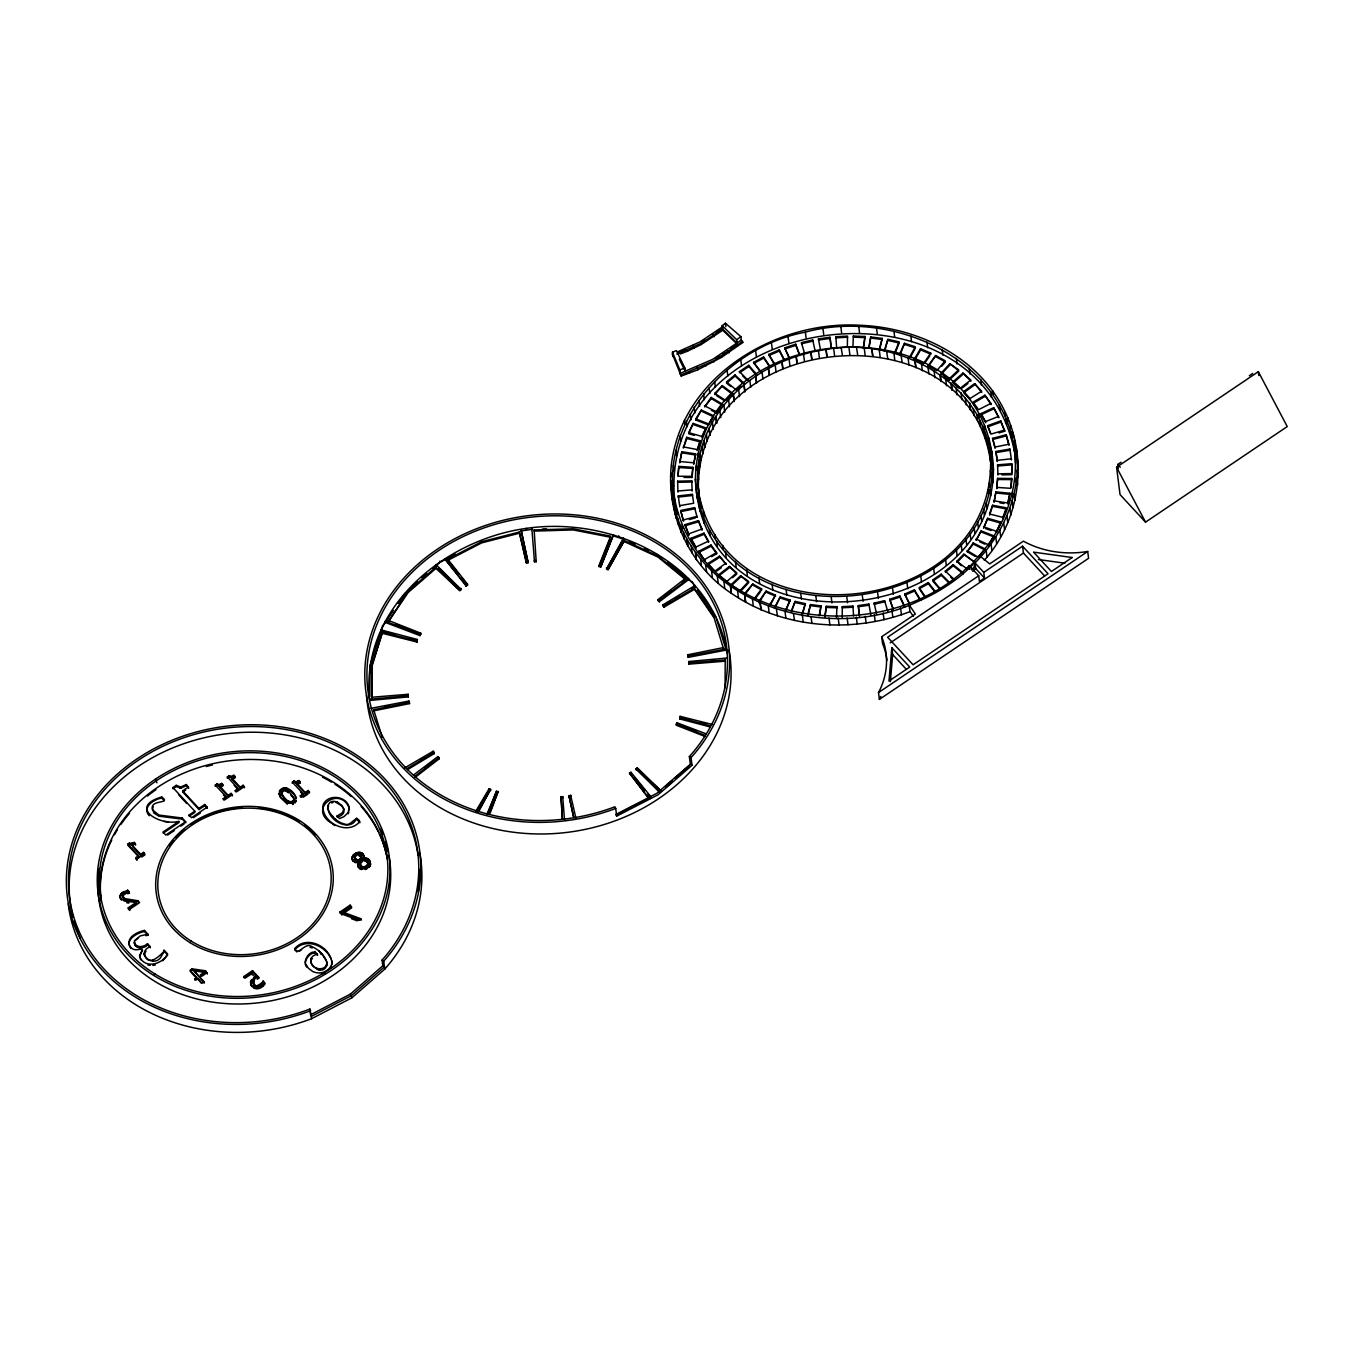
<?xml version="1.0" encoding="UTF-8"?>
<svg xmlns="http://www.w3.org/2000/svg" width="1355" height="1355" viewBox="0 0 1355 1355"><rect width="100%" height="100%" fill="white"/><g stroke="black" fill="none" stroke-linecap="round" stroke-linejoin="round"><path stroke-width="1.5" d="M357.856 865.71L358.838 868.064L357.822 863.152L360.379 863.186C358.584 871.282 373.082 866.861 366.121 861.594L365.969 860.459L362.446 859.68L361.26 862.813L362.581 860.815M382.635 633.378L417.069 642.067L416.917 640.915L382.5 632.226L372.269 665.491L371.964 698.401L371.812 697.249L408.16 694.285L408.295 696.91L369.796 700.433L369.644 699.265C360.024 609.123 443.373 539.781 526.35 528.365C610.885 516.12 710.918 561.139 726.957 651.874M369.83 696.301L370.101 665.305L382.635 626.535L393.611 610.377M371.812 697.249L372.117 664.323L382.5 632.226M689.001 664.119L688.848 662.968L725.196 660.004L725.348 661.172L689.001 664.119L688.865 661.511L727.364 657.988M725.094 687.917L725.196 660.004M842.234 617.761L842.285 606.65L852.956 606.091L853.108 607.243L842.42 607.785L842.285 606.65M847.332 346.067L847.519 336.091L835.849 336.701L836.628 347.778M697.503 479.23C698.452 485.835 698.875 492.492 699.468 499.131C698.486 492.593 698.096 486.005 697.503 479.416C697.452 470.71 698.35 462.072 700.112 453.535C704.244 435.887 712.611 419.44 723.841 405.247C748.942 374.234 786.764 355.146 825.94 349.488C900.838 335.515 992.012 386.497 991.284 469.22M698.367 486.259C698.774 327.046 975.498 304.655 991.216 467.56M990.624 463.901C989.844 618.49 727.025 646.267 698.57 492.119M913.49 616.305L909.967 611.647C852.058 633.869 782.834 628.703 731.209 593.236C689.526 565.645 666.101 514.883 671.301 465.29C681.48 376.588 775.06 320.678 859.104 325.217C917.42 327.148 978.361 356.687 1004.563 410.853C1028.411 458.922 1020.196 520.337 984.272 560.309M677.517 514.324C652.517 429.603 724.485 347.286 805.344 332.161C894.402 307.399 1012.134 361.785 1015.589 462.749M674.773 501.367C655.498 311.667 978.971 265.445 1014.793 453.349M695.386 479.433C697.622 314.292 986.592 295.526 993.452 469.575C991.284 634.75 702.28 653.516 695.386 479.433L697.215 498.2M696.487 492.509C727.618 655.803 1008.459 615.221 991.64 450.809M674.045 495.676C697.503 627.856 883.765 651.23 969.265 565.56L978.717 575.773L979.428 581.464L984.492 578.06L974.414 567.152L973.686 561.461C1002.971 531.922 1020.4 489.46 1014.082 447.641M972.755 571.285L975.719 568.575L975.007 562.884C1004.851 532.989 1022.432 489.849 1016.182 447.438M836.475 617.812L836.933 606.701L826.296 606.312L824.873 616.254M852.888 347.168L853.362 336.04L864.981 336.463L863.982 345.559M368.645 866.506L368.78 867.64C374.234 862.576 365.765 857.105 360.684 859.646L359.465 861.526L357.076 861.17L354.722 857.901L357.974 860.306L360.549 858.511C376.605 854.09 369.542 875.161 358.685 866.929M139.65 956.579C146.255 941.657 135.381 955.969 129.572 945.621C126.184 937.033 137.736 931.884 144.409 930.411L147.847 934.12L148 935.255L145.696 935.644M123.373 894.503L123.017 896.62L124.745 898.585L137.888 900.753L138.041 901.888L126.32 900.398L123.745 898.805L122.882 895.486C123 891.59 132.502 893.707 127.624 890.235L121.781 892.996L120.172 895.57L120.832 899.347L120.273 897.349M120.239 897.603L121.154 894.944L124.084 892.691L127.776 891.37L129.487 893.25M134.365 942.657C136.245 948.449 143.952 947.077 147.509 943.707L147.644 944.842C143.63 949.821 132.722 948.415 134.518 940.709L140.243 935.915L147.847 934.12M134.518 943.791L134.67 941.844M891.81 647.707L888.982 681.04L909.713 667.067L891.81 647.707L892.674 654.55L890.387 681.616M692.1 477.468L692.879 467.323L678.821 466.391L677.822 476.249L691.965 476.333L692.1 477.468L684.021 477.417M678.161 475.402L678.821 466.391M691.965 476.333L692.879 467.323M997.602 478.383L996.823 488.545L997.602 478.383L1011.745 478.467L1011.084 487.495M1011.745 478.467L1010.745 488.325L996.687 487.394M363.902 858.155L361.277 858.325C362.496 853.887 355.772 852.702 354.637 856.868L354.858 859.036M361.277 858.325L361.04 855.75M352.148 857.834L353.299 861.374C347.286 854.192 364.038 847.688 363.767 857.021L361.124 857.19M363.902 855.886L364.038 857.038C362.564 850.534 351.453 853.802 352.402 859.832M306.806 967.182C300.979 961.152 311.921 946.722 317.392 954.14C298.642 959.018 325.42 981.189 326.978 962.863C325.166 955.648 318.815 949.703 312.141 946.722C304.773 941.319 298.879 956.749 294.696 948.585C307.077 934.239 331.89 947.247 331.992 964.438M310.803 962.084L310.871 959.425M253.131 982.223C254.605 992.487 266.664 976.599 262.04 984.103C256.383 992.707 247.779 978.412 258.754 977.412L257.298 979.309M253.927 980.393L253.368 983.95M343.831 809.206L342.442 812.712L337.056 815.998L337.192 817.133C356.365 811.916 328.825 790.304 327.605 808.495C330.62 815.456 336.751 822.197 344.373 823.959C351.199 827.482 355.823 813.288 359.803 821.57C347.727 836.289 320.796 822.282 323.083 804.887C328.198 792.658 349.353 796.266 349.319 809.799M863.271 348.404L864.981 336.463M825.009 617.389L826.296 606.312M360.396 865.184L360.379 863.186M305.451 962.66C305.434 957.579 313.886 948.957 317.544 955.275L317.392 954.14M349.167 808.664L348.015 812.661L344.018 816.642L339.478 818.623L337.056 815.998M357.737 865.608L357.822 863.152M819.165 615.797L821.011 605.888L810.527 604.55L807.885 614.357M868.928 346.846L870.757 336.938L882.224 338.394L879.717 349.336M819.69 614.95L821.011 605.888M869.063 347.981L870.757 336.938M250.404 982.358L252.013 986.745L250.607 981.325L255.079 977.091L251.861 973.618L245.136 978.141L243.714 976.599L252.521 970.671L258.754 977.412M255.079 977.091L255.231 978.242L251.183 981.528L250.658 984.526M146.018 951.007L144.324 954.343C150.083 973.618 172.017 939.337 161.753 955.512C155.537 969.604 134.196 953.446 150.202 946.62L147.509 943.707M310.922 962.423C312.785 970.739 327.707 971.264 326.843 961.728M328.52 805.446C324.895 818.86 350.369 834.003 356.687 818.2M681.836 451.723L679.77 462.614L681.836 451.723L695.64 453.891L693.76 463.952L695.64 453.891M995.942 491.899L994.062 501.96L995.942 491.899L1009.932 493.237L1007.866 504.128M1009.932 493.237L1007.73 502.993L993.926 500.825M360.244 864.05C361.734 870.401 372.032 864.253 365.969 860.459M879.581 348.201L882.224 338.394M808.02 615.509L810.527 604.55M801.686 615.339L805.344 603.653L795.114 601.4L791.286 610.97M884.222 351.064L887.881 339.36L899.043 341.833L894.452 353.316M802.431 614.543L805.344 603.653M884.984 350.251L887.881 339.36M416.917 640.915L417.374 639.492L381.026 629.906L381.178 631.057M417.069 642.067L417.374 639.492M710.071 726.924L679.787 718.929L680.091 716.338L712.493 724.519M679.787 718.929L680.091 716.338M279.486 791.015L281.586 791.828C285.702 786.391 291.799 794.487 293.747 798.214L296.339 798.383C294.78 791.76 284.906 783.376 279.486 791.015L279.621 792.15C284.702 784.833 293.798 792.218 296.135 798.197M279.062 793.352L281.163 797.655L287.175 803.075L292.68 803.396L296.101 800.144L293.832 799.857C289.716 805.378 283.551 797.197 281.637 793.454L279.062 793.352L280.248 797.248L287.328 804.209M686.799 438.478L683.394 448.031L686.646 437.326L700.044 440.731L700.179 441.865L686.799 438.478L686.646 437.326M697.08 450.605L700.044 440.731M697.69 448.861L699.57 443.61M1002.92 517.39L1006.325 507.837L992.639 505.246L989.523 513.985L1002.92 517.39L1003.056 518.525M989.675 515.137L992.639 505.246M1003.75 516.611L1005.783 510.886M489.291 813.728L498.132 791.591L496.472 791.269L486.767 814.643M490.171 813.034L498.132 791.591M600.688 567.152L613.476 534.818L600.688 567.152L598.876 565.662L610.665 536.157L573.097 528.772L534.141 529.941L536.207 561.732L534.48 561.783L534.327 560.614L536.055 560.563L536.207 561.732M599.029 566.83L610.089 539.154M791.439 612.104L795.114 601.4M895.35 352.537L899.195 342.967L888.033 340.512M487.732 813.864L496.472 791.269M139.751 955.106L142.495 950.516L142.139 949.127M348.15 813.813L348.929 812.035M785.883 609.513L790.101 600.045L780.26 596.894L774.298 607.955M899.466 354.671L904.53 343.306L915.269 346.761L909.307 357.822M786.019 610.648L790.101 600.045M900.448 353.909L904.53 343.306M693.184 423.404L688.645 432.635L701.873 436.412L706.023 427.96L693.184 423.404L688.78 433.786L694.454 435.395M702.009 437.563L706.023 427.96M987.693 518.288L983.679 527.891L987.693 518.288L1000.922 522.082L996.535 532.464M1000.922 522.082L996.382 531.312L983.544 526.756M152.319 808.63L153.335 806.648M330.501 968.334L331.484 966.471M775.433 607.26L780.26 596.894M910.441 357.11L915.421 347.896L904.666 344.441M281.637 793.454C282.602 797.943 289.682 806.53 293.967 800.991L293.832 799.857M659.275 601.806L659.14 600.638L688.509 578.449L688.662 579.618L659.275 601.806L657.92 599.655L685.359 578.449L658.005 556.007L624.401 540.56L608.039 569.71L606.566 569.032L623.503 538.037L623.639 539.188L613.629 535.987M606.566 569.032L622.639 540.95M477.536 812.204L490.612 789.389L489.121 788.695L475.707 811.442M478.688 811.611L490.612 789.389M608.039 569.71L624.401 540.56M476.892 810.866L488.24 791.608M770.114 604.178L775.466 595.099L766.117 591.085L758.834 601.603M914.117 359.617L920.519 348.726L930.733 353.113L930.885 354.248L920.672 349.861L920.519 348.726M770.25 605.312L775.466 595.099M915.319 358.94L920.672 349.861M695.742 418.881L701.382 410.04L713.526 415.731L708.513 424.962L695.877 420.016L695.742 418.881L708.377 423.827M695.877 420.016L701.382 410.04M708.513 424.962L713.679 416.866L701.517 411.175M981.189 530.889L976.176 540.12L981.189 530.889L993.825 535.835L988.337 545.811M990.59 542.288L993.977 536.987L981.342 532.041M398.285 603.483L405.314 593.134M435.819 567.203L435.954 568.355L408.194 592.474L388.445 621.572L408.041 591.305L435.819 567.203L459.887 590.645L461.107 589.577L435.954 564.527L436.107 565.679M419.864 634.445L385.277 621.284L385.413 622.453L420.016 635.614L420.728 633.158L388.309 620.404M420.016 635.614L420.728 633.158M705.04 736.51L676.433 725.264L676.28 724.095L677.144 722.808L705.972 733.783M676.433 725.264L677.144 722.808M930.733 353.113L923.449 363.631L915.98 360.413M758.969 602.738L766.117 591.085M925.685 361.768L929.835 355.755M753.871 599.181L761.578 588.866L752.821 584.022L744.318 593.88M927.989 365.85L935.695 355.535L945.248 360.837L936.745 370.694L927.989 365.85L928.124 367.002L935.695 355.535M755.125 598.842L760.629 591.474M312.243 958.527L311.481 959.492L311.345 958.358M711.29 398.556L704.617 406.89L711.155 397.421L722.469 404.18L722.621 405.331L711.29 398.556L711.155 397.421M711.409 410.345L716.507 412.953L722.469 404.18M716.507 412.953L720.166 408.38M975.329 556.499L967.233 551.671L973.195 542.915L985.102 548.961L985.237 550.113L973.347 544.049L973.195 542.915M967.233 551.671L973.347 544.049M985.102 548.961L978.412 557.295L967.097 550.537M745.673 593.609L752.821 584.022M941.759 366.206L945.4 361.971L935.831 356.67M739.711 591.017L748.604 581.397L740.541 575.773L730.887 584.886L738.238 590.001M949.855 363.699L940.963 373.319L949.178 380.078L958.815 370.965L949.855 363.699L958.679 369.83L949.025 378.943M741.117 590.78L748.756 582.531L740.541 575.773M941.098 374.454L950.007 364.834M714.746 393.407L722.384 385.684L732.75 393.441L725.772 400.504L714.746 393.407L714.881 394.542L722.384 385.684M961.406 565.746L956.816 561.275L963.795 554.212L974.973 562.444L963.795 554.212M956.952 562.41L963.947 555.347M974.821 561.309L967.182 569.032L956.816 561.275M969.875 567.593L972.416 565.018M296.914 951.972L294.848 949.72C305.756 937.287 325.251 945.451 331.06 958.883M162.702 960.797L167.698 955.004L164.26 951.295M731.039 586.021L740.677 576.925M251.878 985.61C255.672 989.878 262.413 987.304 264.852 982.849L263.141 981.003M971.45 569.879L974.414 567.152M970.553 566.949L962.389 574.385A173.83 146.103 -7.2 0 1 917.42 601.671C827.211 644.963 689.509 603.669 671.945 495.879M962.88 373.099L952.87 381.924L960.17 388.241L970.841 379.993L962.88 373.099L970.993 381.145M732.547 577.721L736.832 573.927L729.397 566.475L718.726 574.723L726.687 581.617L736.697 572.792L729.397 566.475M963.015 374.234L953.022 383.059L958.849 388.123M382.788 965.793L384.464 966.826L351.572 995.535L311.396 1016.386L310.6 1014.76L350.301 994.164L382.788 965.793L382.076 960.102A175.557 147.576 -7.2 0 0 297.084 731.768A175.557 147.576 -7.2 0 0 68.58 886.746A175.557 147.576 -7.2 0 0 309.872 1009.069L311.684 1018.672L351.877 997.822L384.752 969.113A177.674 149.355 -7.2 0 0 419.813 853.244M412.716 585.987L417.391 581.922M422.066 577.874L426.74 573.809M432.99 568.389L440.002 562.291L455.636 554.229M459.735 589.476L460.971 588.409M659.733 792.489L636.054 768.844L637.273 767.777L661.342 791.218L646.403 777.296M636.189 769.996L637.273 767.777M615.712 808.444L614.899 806.784A180.689 151.879 -7.2 0 1 367.036 680.261A180.689 151.879 -7.2 0 1 602.704 521.302A180.689 151.879 -7.2 0 1 689.356 756.564L690.339 764.237L656.802 793.352L615.864 814.457L616.677 816.116L658.107 794.758L692.032 765.304L691.067 757.614A182.857 153.691 -7.2 0 0 603.382 519.541A182.857 153.691 -7.2 0 0 364.885 680.396A182.857 153.691 -7.2 0 0 615.712 808.444L616.677 816.116M665.83 786.036L671.995 780.683M675.078 778.007L688.967 765.948M665.982 787.204L672.148 781.835M283.618 790.033L282.128 792.269L281.992 791.134M299.37 951.346L301.521 949.533M744.268 383.601L734.969 374.929L726.432 381.975L736.459 390.054L741.151 386.192M734.969 374.929L735.104 376.063L726.585 383.109L730.887 386.582M953.107 564.662L953.242 565.797L945.451 572.25L945.299 571.116L953.107 564.662L963.134 572.742M135.89 939.997L137.837 938.388M414.884 776.313L439.088 757.597L437.885 756.615L413.394 775.111M415.036 777.482L439.24 758.766L439.088 757.597M658.073 600.807L661.308 598.317M664.526 595.827L670.979 590.831M682.276 582.108L685.495 579.601L658.157 557.159L624.553 541.729M718.861 575.858L729.549 567.61M961.83 388.207L967.927 383.499M424.962 767.641L433.126 761.476M722.198 325.657L736.73 339.715L737.306 344.272L722.774 330.214L722.198 325.657L725.433 323.252L740.88 336.633L741.456 341.189L742.794 342.493L721.487 357.381L697.825 369.779L681.209 376.08L672.317 353.841L672.893 355.535M677.551 351.86L699.874 341.951L722.909 326.555M716.287 332.737L723.045 327.69M676.823 354.062L701.06 343.391L722.638 329.079L737.154 343.137M680.108 352.808L680.261 353.96L687.476 351.216L701.196 344.526L722.774 330.214M736.73 339.715L740.88 336.633M681.209 376.08L680.261 373.319L712.73 359.329L741.304 340.054L742.794 342.493M730.921 349.048L735.714 345.474M681.057 374.945L713.712 360.853L742.659 341.358M725.958 563.138L714.966 571.082L707.937 563.477L719.522 556.177L726.111 564.29L719.522 556.177M974.601 383.634L963.608 391.578L970.045 398.539L981.63 391.239L974.601 383.634L981.782 392.374M716.676 571.082L721.402 567.677M974.736 384.769L963.744 392.713L970.18 399.674M748.739 365.308L748.892 366.46L739.576 372.744L739.423 371.592L748.739 365.308L756.886 374.81M176.269 785.324L176.404 786.476L173.067 788.729L172.932 787.577L176.269 785.324L180.689 787.035L186.262 784.528L188.616 788.068L186.262 784.528M199.049 809.545L198.897 808.41L204.724 804.48L204.859 805.632L199.049 809.545L182.806 791.981L182.654 790.846L188.481 786.916M182.806 791.981L185.72 790.016M134.331 842.42L135.568 844.758L134.331 842.42L127.658 843.945L138.566 855.75L138.718 856.885L135.873 858.816L137.109 860.154L135.737 857.664L138.566 855.75M216.834 783.8L215.31 786.069L216.834 783.8L219.053 784.647L221.83 783.393L222.948 784.596L220.035 786.561L220.171 787.695L228.301 796.469L231.214 794.521L231.061 793.369L228.148 795.334L228.301 796.469M228.876 775.67L227.352 777.939L228.876 775.67L231.095 776.534L233.89 775.28L234.991 776.466L235.126 777.601L232.23 779.565L240.343 788.356L243.256 786.391L243.104 785.256L240.208 787.221L240.343 788.356M129.318 842.81L127.793 845.08L138.718 856.885M140.785 855.496L140.649 854.361L143.545 852.397L143.698 853.531L140.785 855.496L132.671 846.723L132.519 845.571L135.432 843.606M232.23 779.565L232.078 778.431L234.991 776.466M220.171 787.695L223.084 785.731L221.83 783.393M163.176 833.19L178.962 822.553L178.809 821.418L163.04 832.055L165.818 835.07L185.618 821.706L182.214 818.03L158.772 815.033L152.302 809.629M194.764 811.205L194.9 812.339L189.226 816.167L189.073 815.033L194.764 811.205L172.932 787.577M204.724 804.48L207.196 807.157L191.546 817.709L189.073 815.033M167.613 835.087L174.219 830.632M180.825 826.177L184.111 823.959M193.426 817.675L200.388 812.983M226.082 796.74L226.234 797.875L223.389 799.789L223.236 798.654L226.082 796.74L215.174 784.918M238.124 788.61L238.277 789.745L235.431 791.659L235.296 790.524L238.124 788.61L227.217 776.805M136.974 859.002L144.782 853.735L143.545 852.397M231.061 793.369L232.298 794.707L224.473 799.992L223.236 798.654M243.104 785.256L244.34 786.594L236.532 791.862L235.296 790.524M141.801 856.987L144.934 854.87M293.916 780.954L292.392 783.207L293.916 780.954L296.135 781.801L298.913 780.548L300.031 781.75L300.166 782.885L297.253 784.85L305.383 793.624L308.296 791.659L308.144 790.524L305.231 792.489L305.383 793.624M297.253 784.85L297.118 783.698L300.031 781.75M128.302 907.765L136.194 902.447L136.33 903.582L128.454 908.9L129.843 910.408L128.302 907.765L128.454 908.9M129.69 909.273L139.599 902.599L137.888 900.753M303.164 793.878L303.317 795.029L300.471 796.943L300.319 795.808L303.164 793.878L292.24 782.072M308.144 790.524L309.38 791.862L301.555 797.147L300.319 795.808M303.266 797.214L307.958 794.064M205.452 970.756L207.298 973.737L205.452 970.756L192.037 968.842L190.056 970.18L196.695 977.361L194.934 979.784L196.695 977.361M205.587 971.891L192.173 969.977L190.191 971.315L196.848 978.496M200.489 974.821L204.182 972.314L204.317 973.466L200.625 975.956L200.489 974.821L201.776 976.227L207.163 972.602M204.182 972.314L194.036 970.841L204.232 981.884L202.166 983.273L197.999 978.767L196.102 980.055L194.798 978.649M341.917 915.099L339.953 912L350.132 905.14L351.555 906.681L343.255 912.271L343.408 913.405L361.446 920.011M252.521 970.671L252.657 971.806L243.866 977.751L243.714 976.599M340.088 913.151L350.284 906.275L350.132 905.14M343.408 913.405L351.707 907.816L350.284 906.275M948.652 581.634L941.217 574.164L932.68 579.906L940.827 589.391M941.217 574.164L941.352 575.299L932.833 581.041L939.608 588.951M1118.231 468.593L1117.706 464.494L1121.076 462.224M1249.31 375.742L1252.681 373.472M1116.588 467.255L1258.321 371.677L1287.25 426.571L1145.534 522.149L1120.043 494.592L1116.588 467.255L1145.534 522.149M980.647 556.549L989.692 563.9L1023.398 541.17A89.362 75.118 -7.2 0 0 1087.709 551.485L1088.573 558.311L879.378 699.4L878.514 692.574A89.362 75.118 -7.2 0 0 881.682 636.748L915.387 614.018L909.103 604.821L909.967 611.647M978.717 575.773L887.593 637.223L913.084 664.78L1048.059 573.758L1022.568 546.201L983.781 572.369L984.492 578.06M890.218 642.88L1023.432 553.026L1022.568 546.201M878.514 692.574L1087.709 551.485M712.307 569.185L708.072 564.612L719.674 557.328M701.636 342.121L704.854 340.156M716.168 358.448L719.471 356.45M722.774 354.451L726.077 352.436M663.967 607.192L663.831 606.041L694.336 588.172L694.488 589.323L663.967 607.192L663.12 605.956L662.985 604.804L695.064 585.529L695.217 586.698L691.643 588.832M663.12 605.956L670.251 601.688M675.603 598.47L679.177 596.336M407.296 768.505L434.04 752.448L433.194 751.229L404.468 768.031M407.449 769.674L434.193 753.617L434.04 752.448M704.668 559.513L716.541 552.552L711.019 545.032L698.655 551.299L704.82 560.648L698.655 551.299M984.899 395.203L973.026 402.164L978.547 409.684L990.912 403.417L984.899 395.203L991.064 404.569L990.912 403.417M711.595 556.668L716.676 553.687L716.541 552.552M985.051 396.338L973.178 403.299L976.481 407.821M420.778 759.749L424.369 757.631M427.96 755.531L431.534 753.431M186.414 785.663L180.842 788.187L176.404 786.476M229.029 776.805L232.501 777.279L233.89 775.28M216.986 784.935L219.205 785.798L221.983 784.528M129.47 843.962L131.689 844.809L134.467 843.555M294.069 782.089L297.541 782.563L298.913 780.548M760.155 371.626L753.583 362.378L763.576 356.924L770.453 367.137M753.719 363.513L763.712 358.059L763.576 356.924M934.696 590.712L928.26 582.599L919.113 587.579L924.838 596.081M928.26 582.599L928.412 583.734L919.266 588.731L924.991 597.233M467.543 584.208L466.205 586.139L467.543 584.208L447.709 559.175L481.618 541.695L519.338 532.041L526.485 563.104L528.145 562.681L521.031 529.72L528.145 562.681M629.465 773.044L649.452 799.247L629.465 773.044L630.973 772.265L651.128 797.045M629.618 774.196L630.973 772.265M617.186 814.643L649.299 798.078M698.79 552.434L711.172 546.167L711.019 545.032M692.083 541.187L696.047 548.182L695.894 547.047L708.513 541.136L703.99 533.142L690.965 538.308L691.101 539.442L704.126 534.277L703.99 533.142M993.808 408.804L981.206 414.715L981.054 413.58L993.672 407.669L998.754 417.56L993.672 407.669M774.23 364.241L768.725 354.417L779.294 349.861L783.918 358.855M768.861 355.552L779.43 350.996L779.294 349.861M909.493 604.195L904.734 594.049L914.405 589.882L920.841 600.299M904.869 595.201L914.54 591.017L914.405 589.882M998.601 416.408L985.576 421.574L981.054 413.58M673.045 356.687L672.47 352.131L676.382 350.64L684.851 368.001L685.291 371.422M677.703 352.994L686.443 349.692M680.413 374.454L679.837 369.898L684.851 368.001M688.763 533.819L701.975 529.026L698.486 520.642L684.952 524.639L688.916 534.954L684.952 524.639M990.522 433.549L987.592 425.69L1000.803 420.897L1004.749 431.212L998.957 432.939M987.727 426.825L1000.939 422.049L1000.803 420.897M322.575 973.635L324.895 972.839M333.093 802.465L331.704 802.939L331.552 801.787M789.084 358.093L784.697 347.812L795.724 344.187L799.196 353.587M784.85 348.946L795.876 345.322L795.724 344.187M893.284 609.784L889.676 599.249L899.771 595.929L904.869 606.904M889.829 600.384L899.923 597.064L899.771 595.929M185.618 821.706L185.771 822.841L182.366 819.165L158.908 816.167L153.792 812.983L152.183 807.478C152.421 799.704 171.424 803.922 161.685 796.994C128.285 806.53 158.552 826.177 178.809 821.418M164.124 800.619L161.821 798.129C154.064 798.942 141.648 807.461 149.236 815.761M148 935.255L144.562 931.546C137.397 932.647 124.254 939.964 130.91 948.381M1004.614 430.077L991.081 434.074L987.592 425.69M685.105 525.774L698.638 521.777L698.486 520.642M683.343 519.964L697.012 516.357L697.164 517.491L694.607 507.651L680.701 510.462L683.479 521.099L680.854 511.597L694.742 508.803L694.607 507.651M992.554 438.359L1006.223 434.752L1008.865 444.254L994.96 447.065L995.112 448.2L992.554 438.359L994.96 447.065M689.339 519.558L695.2 518M992.69 439.494L1006.375 435.887L1006.223 434.752M521.184 530.889L531.973 529.365L531.837 528.196L534.48 561.783M519.338 532.041L519.49 533.192L481.753 542.864L447.861 560.343L459.023 574.418M526.333 561.935L528.01 561.512M573.504 816.777L569.151 796.909L569.015 795.741L570.675 795.317L575.96 818.403M569.151 796.909L570.828 796.486L570.675 795.317M815.117 350.81L812.712 339.97L801.347 342.612L804.548 353.265M801.483 343.764L812.848 341.121L812.712 339.97M884.544 600.688L884.696 601.823L874.28 604.245L874.144 603.111L884.544 600.688L887.762 611.325M373.658 709.664L409.362 702.449L409.515 703.601L373.794 710.833L373.658 709.664L382.229 737.222M727.093 653.042L726.178 650.078L688.238 657.361L687.646 654.804L723.367 647.588L723.502 648.74L713.56 616.085L694.336 588.172M687.798 655.972L693.743 654.77M370.982 708.326L408.922 701.06L409.362 702.449M385.108 706.819L389.105 706.04M687.646 654.804L688.086 656.193L726.026 648.926L726.178 650.078M129.233 892.183L129.369 893.318L127.15 893.639L127.014 892.505M152.81 965.438L155.351 964.963M679.685 505.652L693.675 503.247L692.354 494.338L678.245 495.913L678.398 497.065L692.507 495.49L692.354 494.338M995.891 451.469L1009.882 449.064L1011.457 459.938L1011.321 458.803L997.212 460.361L995.891 451.469L997.348 461.513L997.212 460.361M996.044 452.604L1010.034 450.216L1009.882 449.064M361.362 857.58L357.297 854.344M830.175 338.411L818.589 340.037L818.454 338.902L830.039 337.26L831.225 348.303M859.324 615.475L858.291 605.583L868.877 604.076L870.892 615.001M859.476 616.61L858.426 606.718L869.029 605.228L868.877 604.076M711.307 660.63L715.355 660.258M369.644 699.265L408.143 695.742L408.295 696.91M677.839 491.018L691.982 489.866L692.117 491.001L691.778 480.856L677.619 481.177L677.974 492.153M1011.728 463.698L1011.948 473.539L997.788 473.86L997.924 475.012L997.585 464.85L1011.728 463.698L1012.049 472.709M1011.88 464.833L997.737 466.001L997.585 464.85M404.264 695.776L408.312 695.454L408.16 694.285M353.147 860.239L355.4 861.56L361.124 861.678M847.671 337.226L836.001 337.852L835.849 336.701M542.373 529.043L546.522 528.924M560.97 796.689L562.681 796.638L562.833 797.807L561.106 797.858L560.97 796.689L562.376 819.148M1001.972 474.911L1012.083 474.673M997.754 479.518L1011.897 479.619M357.957 864.287L360.515 864.321M279.215 794.504L281.772 794.589M865.117 337.615L853.498 337.192L853.362 336.04M826.448 607.447L837.085 607.836L836.933 606.701M136.194 902.447L124.592 901.126L120.68 898.213M678.974 467.526L693.032 468.457M164.192 821.486L168.172 821.824M679.634 461.479L693.625 462.817M996.094 493.034L1010.085 494.372M870.909 338.072L882.359 339.529M810.663 605.702L821.147 607.023M293.967 800.991L296.254 801.279M1038.455 559.53L1064.878 563.206M126.743 902.752L128.945 903.057M681.988 452.858L695.793 455.026M999.973 502.891L1003.92 503.518M147.949 965.014L150.286 965.438M683.242 446.879L696.927 449.47M992.775 506.38L1006.46 508.972M610.817 537.308L573.25 529.941L534.277 531.109L534.141 529.941M598.876 565.662L600.536 565.984M310.041 947.382L312.294 947.873M795.266 602.552L805.48 604.804M363.868 860.815L365.054 861.086L364.918 859.934M684.292 718.523L690.373 720.064M700.501 722.621L706.565 724.146M383.194 631.599L395.304 634.801M409.447 638.527L415.511 640.119M679.634 717.76L709.918 725.755M336.006 802.38L341.731 805.802L343.73 808.884M987.846 519.439L1001.074 523.216M780.412 598.029L790.236 601.197M693.32 424.538L706.175 429.095M985.525 528.552L991.03 530.499M343.255 912.271L361.294 918.876L359.007 920.435L341.765 913.964L339.953 912M351.487 918.69L357.229 920.841M683.072 726.161L696.521 731.277M676.28 724.095L704.888 735.342M396.083 624.57L420.88 634.326M766.253 592.22L775.602 596.234M354.265 862.153L355.535 862.695L355.4 861.56M629.296 541.797L634.97 544.388M644.404 548.724L648.164 550.469M653.821 553.06L657.598 554.805M606.413 567.864L607.904 568.558M490.747 790.541L489.121 788.695M976.04 538.985L988.185 544.676M979.648 541.746L984.865 544.185M704.465 405.755L716.372 411.801M752.974 585.157L761.73 590.001L761.578 588.866M359.668 868.809L360.633 869.351L360.481 868.216M286.532 791.405L288.53 792.794M382.076 960.102L383.736 961.135L384.752 969.113M689.356 756.564L691.067 757.614M690.339 764.237L692.032 765.304M716.456 395.558L724.332 400.64M944.333 376.707L949.178 380.078M332.5 823.908L334.804 825.618M722.52 386.819L732.903 394.576M953.242 565.797L963.27 573.876M667.592 562.308L692.507 582.769L695.217 586.698M657.92 599.655L659.14 600.638M439.24 758.766L437.885 756.615M945.299 571.116L954.598 579.788M735.104 376.063L744.403 384.752M950.753 577.196L953.412 579.686M435.954 568.355L459.887 590.645M637.426 768.929L643.405 774.501M439.037 568.49L461.107 589.577M636.054 768.844L659.597 791.32M331.365 823.061C307.382 808.647 339.343 785.29 349.014 807.563M739.423 371.592L748.35 380.552M742.557 375.725L747.012 380.196M941.352 575.299L948.788 582.769M1117.706 464.494L1120.263 467.255M1023.432 553.026L1044.671 575.994M973.686 561.461L983.781 572.369M892.674 654.55L906.444 669.438M356.839 819.335L359.939 822.705M299.065 781.683L300.166 782.885M308.296 791.659L309.533 792.997L309.38 791.862M297.118 783.698L305.231 792.489M300.573 792.065L303.317 795.029M234.025 776.415L235.126 777.601M243.256 786.391L244.493 787.729L244.34 786.594M232.078 778.431L240.208 787.221M234.178 785.324L238.277 789.745M231.214 794.521L232.45 795.859L232.298 794.707M220.035 786.561L228.148 795.334M223.507 794.911L226.234 797.875M204.859 805.632L207.332 808.308L207.196 807.157M182.654 790.846L198.897 808.41M178.521 794.623L186.719 803.481M155.385 779.176L156.943 782.817M350.301 994.164L351.877 997.822M263.276 982.138L264.987 983.984L262.582 986.745L262.43 985.61M252.657 971.806L258.907 978.564M132.519 845.571L140.649 854.361M200.93 982.917L197.999 978.767M164.107 950.16L167.546 953.869C162.719 964.133 145.239 969.265 139.802 957.003M147.644 944.842L150.354 947.755L150.202 946.62M748.892 366.46L755.667 374.37M290.783 795.029L292.815 797.384M634.885 778.075L644.963 790.456M647.487 793.556L650.01 796.655M466.052 584.987L444.626 558.667L466.205 586.139M753.583 362.378L761.307 372.117M928.412 583.734L934.848 591.847M461.496 577.552L467.695 585.377M711.172 546.167L716.676 553.687M697.503 590.001L715.728 616.491M694.488 589.323L713.712 617.253M662.985 604.804L663.831 606.041M434.193 753.617L433.194 751.229M763.712 358.059L769.454 366.561M768.725 354.417L774.095 363.106M914.54 591.017L919.91 599.689M326.352 960.898L321.948 954.022M982.104 416.307L985.729 422.709M704.126 534.277L708.648 542.288L708.513 541.136M690.965 538.308L695.894 547.047M904.734 594.049L909.341 603.06M779.43 350.996L784.054 359.99M679.363 359.261L684.444 369.695M784.697 347.812L789.796 358.787M899.923 597.064L904.158 606.21M140.683 959.78L139.514 955.444M305.637 963.778L308.398 968.283L312.666 971.467A12.822 10.772 -7.2 0 0 320.017 972.873C326.149 972.484 332.907 967.368 331.789 960.644M1000.939 422.049L1004.749 431.212M698.638 521.777L702.127 530.178L701.975 529.026M672.47 352.131L679.837 369.898M889.676 599.249L893.148 608.649M795.876 345.322L799.331 354.722M1011.355 431.94L1013.252 437.462M716.338 618.456L725.569 648.113M409.515 703.601L408.922 701.06M1006.375 435.887L1009.001 445.388M874.144 603.111L876.549 613.934M519.49 533.192L526.485 563.104M569.015 795.741L573.809 817.607M699.79 500.706L700.789 505.381L699.925 498.538M1015.437 446.693L1017.046 454.281M989.641 443.661L992.351 456.516M672.842 502.891L671.555 487.665M1014.285 441.154L1015.047 444.846M818.454 338.902L820.452 349.81M678.245 495.913L679.82 506.787M1258.321 371.677L1258.812 375.572M1016.809 454.975L1017.673 461.801M1014.573 439.867L1015.234 444.982M1017.453 462.682L1018.316 469.524M1013.032 432.465L1013.676 437.58M1017.148 470.27L1018.011 477.096M1010.491 425.097L1010.915 428.519M1016.826 478.027L1017.69 484.87M1010.949 432.855L1011.66 438.546M1008.018 417.916L1008.442 421.337M1014.743 477.858L1015.217 481.652M1005.986 418.475L1006.697 424.183M1004.783 412.564L1005.207 415.968M1014.319 493.305L1015.183 500.13M1012.27 492.949L1012.744 496.743M1012.151 500.723L1013.015 507.566M999.245 404.688L999.973 410.396M1009.932 508.345L1010.796 515.171M992.673 390.731L993.113 394.153M1006.867 515.544L1007.73 522.386M990.81 391.646L991.538 397.337M1003.733 522.962L1004.597 529.788M992.741 463.884L993.452 469.575M988.913 437.97L989.404 441.764M980.766 379.468L981.494 385.159M999.804 529.907L1000.668 536.732M989.523 451.012L990.42 458.041M990.082 457.55L990.945 464.392M988.202 444.779L989.065 451.622M992.216 477.045L992.927 482.736M986.83 438.359L987.744 445.372M984.611 425.504L985.085 429.298M990.37 470.49L991.233 477.316M984.729 432.313L985.593 439.139M982.578 426.063L983.51 433.075M990.065 490.137L990.776 495.828M989.048 483.413L989.472 486.835M995.789 537.037L996.653 543.863M978.767 413.529L979.242 417.323M979.733 420.253L980.597 427.096M988.015 489.782L988.439 493.203M987.964 489.968L988.405 493.389M976.803 414.274L977.768 421.269M986.321 503.027L987.033 508.735M969.232 368.306L969.943 373.997M991.03 543.626L991.894 550.452M973.246 408.77L974.11 415.612M983.645 509.311L984.374 515.002M969.689 403.265L970.553 410.108M969.587 403.113L970.434 409.938M986.169 550.384L987.033 557.227M981.003 515.577L981.714 521.285M965.336 397.98L966.2 404.823M977.599 521.624L978.31 527.315M960.983 392.696L961.965 399.674M956.308 358.262L957.036 363.953M974.194 527.654L974.906 533.345M956.105 388.004L956.969 394.83M951.244 383.279L952.108 390.121M951.091 383.143L951.955 389.986M970.078 533.379L970.79 539.07M942.165 349.471L942.894 355.162M945.638 378.926L946.501 385.752M965.963 539.104L966.674 544.812M969.265 565.56L969.74 569.354M940.201 374.691L941.064 381.517M940.031 374.573L940.895 381.399M961.169 544.473L961.898 550.164M934.069 370.864L934.933 377.706M956.393 549.825L957.104 555.516M926.956 342.019L927.684 347.71M927.921 367.053L928.971 373.997M921.502 363.919L922.365 370.762M945.604 559.683L946.315 565.374M915.099 360.769L915.963 367.611M914.896 360.684L915.76 367.527M910.831 335.989L911.559 341.68M908.087 358.16L908.951 364.986M933.68 568.592L934.408 574.283M901.092 355.535L902.159 362.429M893.978 331.45L894.69 337.141M893.978 353.621L894.842 360.464M920.79 576.417L921.502 582.108M886.661 351.656L887.745 358.533M876.566 328.435L877.295 334.126M879.327 350.403L880.191 357.229M907.054 583.107L907.765 588.798M871.993 349.116L872.857 355.942M871.773 349.082L872.637 355.925M900.601 608.039L901.465 614.865M864.287 348.489L865.151 355.332M892.623 588.578L893.352 594.269M858.816 326.995L859.527 332.686M891.98 610.444L892.843 617.27M856.58 347.862L857.664 354.705M883.155 612.917L884.019 619.743M849.009 347.93L849.873 354.773M877.667 592.762L878.396 598.453M881.682 636.748L882.545 643.574A89.362 75.118 -7.2 0 1 886.949 660.427M840.896 327.131L841.607 332.839M841.235 347.998L842.319 354.824M874.314 614.543L875.178 621.386M833.698 348.743L834.561 355.569M865.269 616.237L866.133 623.063M862.339 595.607L863.067 601.315M826.16 349.454L827.024 356.297M825.94 349.488L826.804 356.314M858.291 605.583L858.426 606.718M823.01 328.858L823.721 334.566M856.326 617.084L857.19 623.927M818.488 350.894L819.352 357.72M846.824 597.115L847.536 602.806M847.163 617.982L848.027 624.807M811.035 352.266L811.899 359.092M810.832 352.317L811.696 359.143M805.344 332.161L806.073 337.852M838.203 618.032L839.067 624.875M803.566 354.349L804.43 361.192M831.259 597.233L831.987 602.941M796.3 356.382L797.163 363.208M796.079 356.45L796.943 363.276M829.023 618.117L829.887 624.943M788.119 336.989L788.83 342.68M789.084 359.109L789.948 365.952M815.846 595.997L816.574 601.688M782.072 361.768L782.936 368.594M781.869 361.853L782.733 368.679M811.052 616.644L811.916 623.469M775.196 365.105L776.059 371.931M771.503 343.272L772.215 348.963M800.737 593.371L801.466 599.079M802.346 615.136L803.21 621.979M768.522 368.34L769.386 375.183M768.336 368.441L769.2 375.284M793.437 613.595L794.504 620.455M762.069 372.252L762.933 379.095M786.103 589.425L786.832 595.133M755.667 350.979L756.395 356.67M755.802 376.063L756.666 382.889M755.633 376.182L756.496 383.008M785.002 611.308L785.866 618.151M749.857 380.501L750.721 387.344M776.364 608.971L777.448 615.864M772.113 584.191L772.824 589.882M744.911 391.663L744.047 384.82L744.759 391.781M740.812 360.007L741.541 365.698M768.302 605.956L769.166 612.799M738.661 389.749L739.525 396.575M758.902 577.721L759.63 583.412M725.433 323.252L725.874 326.657M728.753 351.724L728.905 352.859M760.257 602.941L761.12 609.767M760.053 602.856L760.917 609.699M733.411 394.542L734.274 401.368M727.584 350.301L727.72 351.436M733.258 394.678L734.122 401.52M727.093 370.254L727.821 375.945M728.617 399.894L729.481 406.72M752.448 599.13L753.312 605.973M721.334 356.246L721.487 357.381M746.622 570.099L747.35 575.79M723.96 405.094L724.705 412.089M713.95 335.566L714.102 336.701M712.764 334.126L712.916 335.261M744.844 595.404L745.707 602.23M744.657 595.302L745.521 602.145M713.712 360.853L713.865 361.988M719.844 410.819L720.708 417.645M714.644 381.619L715.372 387.327M735.426 561.377L736.138 567.084M716.693 423.217L715.83 416.375L716.592 423.387M737.577 590.916L738.441 597.741M709.122 387.801L709.851 393.492M705.803 364.715L705.938 365.867M712.425 422.421L713.289 429.247M701.06 343.391L701.196 344.526M731.378 593.338L730.514 586.512L731.209 593.236M725.399 551.688L726.128 557.379M709.105 428.282L709.969 435.107M709.021 428.451L709.885 435.277M703.618 393.966L704.346 399.674M722.791 545.337L723.231 548.758M706.446 434.549L707.31 441.391M697.673 368.645L697.825 369.779M696.893 367.019L697.029 368.17M723.892 581.38L724.756 588.222M694.2 346.745L694.336 347.879M693.201 345.203L693.354 346.338M698.875 400.572L699.603 406.263M703.872 440.646L704.736 447.489M716.676 541.119L717.405 546.81M703.804 440.832L704.668 447.658M714.881 534.548L715.321 537.969M701.992 447.099L702.855 453.925M717.286 576.231L718.302 583.192M687.324 350.081L687.476 351.216M700.162 453.349L700.975 460.378M694.133 407.178L694.861 412.868M689.373 371.812L689.509 372.947M709.359 529.788L710.088 535.479M698.062 453.18L698.536 456.991M699.078 459.904L699.942 466.747M711.51 570.658L712.374 577.484M698.028 466.272L698.875 473.285M703.397 511.021L704.041 516.153M697.757 472.844L698.621 479.67M703.516 517.83L704.227 523.521M690.22 414.122L690.931 419.813M701.246 504.788L701.721 508.379M695.911 466.289L696.385 470.083M698.045 485.768L698.909 492.61M707.937 563.477L708.072 564.612M699.214 505.347L699.925 511.038M705.599 564.916L706.616 571.895M686.291 421.083L687.019 426.774M684.394 420.372L684.749 423.963M691.778 480.856L691.931 481.99L677.771 482.312L677.619 481.177M700.586 558.836L701.45 565.662M695.572 552.738L696.436 559.581M695.454 552.586L696.318 559.429M680.176 435.531L680.904 441.222M691.236 546.065L692.1 552.891M675.857 450.385L676.585 456.076M687.019 539.527L687.883 546.37M692.371 581.6L692.507 582.769M686.917 539.375L687.781 546.201M683.547 532.481L684.41 539.307M682.141 524.842L682.632 528.636M673.384 465.459L674.113 471.167M680.108 525.418L681.057 532.413M677.178 510.479L677.669 514.273M672.774 480.618L673.503 486.31M677.635 518.22L678.499 525.062M670.979 473.064L671.403 476.486M675.163 511.038L676.026 517.881M675.095 510.869L675.959 517.695M670.674 480.635L671.335 485.954M673.537 503.467L674.4 510.293M671.301 488.359L672.165 495.185M688.086 656.193L688.238 657.361M688.865 661.511L689.018 662.68M618.761 535.852L618.913 537.02M526.35 528.365L526.485 529.517M439.867 561.122L440.002 562.291M382.483 625.383L382.635 626.535M370.237 861.678L370.508 864.761M369.813 860.764L369.949 861.899M370.05 864.626L370.203 865.76M369.17 859.917L369.305 861.052M369.475 865.591L369.61 866.726M368.052 859.002L368.187 860.137M367.662 862.474L367.967 864.93M367.662 864.439L367.815 865.591M366.663 858.426L366.815 859.561M366.883 861.238L367.019 862.373M367.357 865.032L367.51 866.184M367.561 867.352L366.561 869.148L366.426 867.996M366.917 865.574L367.07 866.709M366.324 866.048L366.477 867.183M365.071 858.189L365.206 859.324M363.631 854.853L363.767 855.987M365.24 868.453L365.393 869.588M364.952 866.709L365.105 867.844M362.92 853.836L363.072 854.971M363.326 858.359L363.479 859.493M362.175 853.176L362.327 854.327M363.546 866.861L363.682 867.996M361.328 852.718L361.463 853.853M356.467 818.352L356.619 819.487M360.362 852.414L360.498 853.548M362.208 866.489L362.344 867.623M360.582 855.09L360.718 856.225M360.549 858.511L360.684 859.646M361.565 868.572L361.717 869.707M359.278 852.295L359.414 853.43M359.651 854.412L359.786 855.547M360.176 859.121L360.328 860.273M361.057 865.591L361.192 866.743M360.481 864.812L360.616 865.947M358.143 852.363L358.296 853.498M358.516 854.158L358.652 855.31M359.312 860.374L359.465 861.526M358.448 861.678L358.601 862.813M357.043 852.6L357.178 853.735M357.974 860.306L358.127 861.458M357.585 864.456L357.991 866.844M355.959 853.023L356.094 854.175M356.094 854.937L356.246 856.072M356.924 860.019L357.076 861.17M356.873 861.797L357.009 862.949M356.06 859.527L356.213 860.662M354.891 853.65L355.044 854.785M355.095 855.852L354.79 858.02L354.637 856.868M355.281 858.833L355.417 859.968M353.909 854.412L354.062 855.547M353.147 855.208L353.282 856.343M352.588 856.055L352.74 857.19M352.249 856.953L352.402 858.088M352.588 859.476L352.74 860.628M337.344 801.635L337.497 802.787M335.634 819.318L335.786 820.452M332.619 816.167L332.754 817.302M327.825 805.395L327.961 806.53M326.64 964.726L326.792 965.878M321.186 953.327L321.338 954.462L318.882 950.82M297.406 781.412L297.541 782.563M320.17 968.994L320.322 970.129M296.135 781.801L296.271 782.936M295.576 781.801L295.712 782.936M295.017 781.666L295.153 782.8M318.696 968.927L318.832 970.061M295.915 800.703L295.288 802.871L295.136 801.737M314.953 951.498L315.105 952.65M317.206 968.537L317.358 969.689M293.307 797.231L293.459 798.383M294.001 802.685L292.832 804.548L292.68 803.396M293.408 800.568L293.561 801.703M292.663 801.228L292.799 802.363M291.765 801.686L291.901 802.821M290.868 801.872L291.003 803.007M289.953 801.787L290.106 802.922M289.005 801.449L289.157 802.583M286.786 788.068L286.921 789.203M287.362 790.846L287.514 791.981M288.056 800.89L288.209 802.024M285.397 787.831L285.549 788.966M285.448 789.931L285.583 791.066M284.516 789.846L284.669 790.981M284.042 787.916L284.194 789.05M282.704 788.322L282.856 789.457M282.738 790.49L282.873 791.625M309.872 1009.069L310.6 1014.76M281.383 789.033L281.535 790.185M282.043 794.369L282.196 795.521M280.248 789.982L280.4 791.117M294.696 948.585L294.848 949.72M262.989 981.105L263.124 982.24M262.582 981.918L262.735 983.053M261.888 982.968L262.04 984.103M260.99 984.035L261.142 985.17M261.346 986.44L261.481 987.575M259.906 984.933L260.041 986.067M260.075 987.151L260.211 988.286M232.366 776.144L232.501 777.279M258.771 987.609L258.907 988.76M258.466 985.593L258.602 986.728M257.67 985.729L257.806 986.863M231.095 776.534L231.248 777.668M257.467 987.829L257.602 988.964M230.536 776.534L230.672 777.668M256.84 985.695L256.993 986.83M229.977 776.381L230.113 777.533M256.214 987.812L256.349 988.947M255.401 985.204L255.536 986.338M254.266 977.565L254.418 978.7M253.571 978.005L253.707 979.14M255.011 987.558L255.163 988.71M254.062 984.12L254.198 985.254M253.47 980.986L253.622 982.138M253.216 981.63L253.368 982.765M253.521 983.442L253.673 984.577M253.876 987.117L254.012 988.252L252.809 986.457M251.861 973.618L252.013 974.753M251.64 979.58L251.776 980.715M251.031 980.393L251.183 981.528M250.607 981.325L250.743 982.477M250.98 984.458L251.132 985.593M220.323 784.274L220.459 785.409M219.053 784.647L219.205 785.798M218.494 784.647L218.629 785.798M217.935 784.511L218.07 785.646M180.689 787.035L180.842 788.187M179.571 787.035L179.707 788.187M204.232 981.884L204.385 983.019L194.036 970.841M182.214 818.03L182.366 819.165M192.037 968.842L192.173 969.977M161.685 796.994L161.821 798.129M163.803 950.363L163.955 951.498M153.132 959.984L153.267 961.135M147.593 934.289L147.729 935.441M144.409 930.411L144.562 931.546M132.807 843.284L132.942 844.419M131.537 843.674L131.689 844.809M130.978 843.674L131.113 844.809M130.419 843.538L130.571 844.673M138.938 946.637L139.074 947.772M137.668 946.264L137.82 947.399M136.516 945.604L136.652 946.755M135.466 944.672L135.602 945.807M128.217 892.284L128.369 893.419M134.738 943.673L134.873 944.825M127.624 890.235L127.776 891.37M125.609 892.979L124.491 894.774L124.355 893.639M123.932 891.539L124.084 892.691M124.745 898.585L124.88 899.72M122.78 892.217L122.915 893.368M123.61 897.654L123.745 898.805M122.882 895.486L123.085 897.704M121.781 892.996L121.916 894.131M121.002 893.809L121.154 894.944M121.323 899.059L121.476 900.194M120.46 894.673L120.612 895.807M120.172 895.57L120.409 898.484M144.189 953.209L144.477 955.58M830.039 337.26L831.072 347.151M562.681 796.638L564.544 820.097M852.956 606.091L853.582 616.017M561.106 797.858L562.393 818.268M729.058 650.281A182.857 153.691 -7.2 0 1 567.525 832.326A182.857 153.691 -7.2 0 1 366.528 695.403M310.668 1010.695A177.674 149.355 -7.2 0 1 66.48 886.898A177.674 149.355 -7.2 0 1 297.727 730.04A177.674 149.355 -7.2 0 1 383.736 961.135M419.406 869.436A175.557 147.576 -7.2 0 1 418.187 891.895M80.436 938.473A175.557 147.576 -7.2 0 1 74.034 921.146M72.967 917.183A175.557 147.576 -7.2 0 1 70.883 907.24M70.562 905.259A175.557 147.576 -7.2 0 1 222.288 734.342A175.557 147.576 -7.2 0 1 418.102 855.293M388.953 855.801A146.73 123.339 -7.2 0 1 245.594 1003.835A146.73 123.339 -7.2 0 1 99.355 868.521M379.993 828.87A146.73 123.339 -7.2 0 1 382.517 834.426M385.396 842.048A146.73 123.339 -7.2 0 1 388.123 851.838M101.303 901.634A144.612 121.544 -7.2 0 1 225.574 761.324A144.612 121.544 -7.2 0 1 387.344 859.239M169.273 845.639A89.007 74.813 -7.2 0 1 173.186 840.625M175.896 837.593A89.007 74.813 -7.2 0 1 184.619 829.463M191.106 824.67A89.007 74.813 -7.2 0 1 209.331 815.033M211.261 814.27A89.007 74.813 -7.2 0 1 242.105 807.682M258.957 808.02A89.007 74.813 -7.2 0 1 277.284 811.628M279.232 812.221A89.007 74.813 -7.2 0 1 299.218 821.401M304.519 825.009A89.007 74.813 -7.2 0 1 315.478 834.765M311.684 1018.672A177.674 149.355 -7.2 0 1 68.207 903.785M100.744 896.891A144.612 121.544 -7.2 0 1 111.754 839.948M114.481 834.748A144.612 121.544 -7.2 0 1 117.495 829.599M120.798 824.551A144.612 121.544 -7.2 0 1 129.487 813.339M147.441 796.062A144.612 121.544 -7.2 0 1 155.927 789.711M206.299 766.507A144.612 121.544 -7.2 0 1 212.447 764.965M322.473 777.126A144.612 121.544 -7.2 0 1 331.569 782.14M335.041 784.308A144.612 121.544 -7.2 0 1 351.25 796.571M361.141 806.445A144.612 121.544 -7.2 0 1 378.333 831.885M379.197 833.698A144.612 121.544 -7.2 0 1 386.344 854.531M880.869 696.436A89.362 75.118 -7.2 0 1 879.378 699.4M1072.144 557.515L1051.429 571.488L1033.543 552.129L1072.144 557.515M154.91 973.923A144.612 121.544 -7.2 0 0 386.497 886.17A144.612 121.544 -7.2 0 0 189.429 763.661A144.612 121.544 -7.2 0 0 154.91 973.923M191.191 941.098A86.889 73.034 -7.2 0 0 330.332 888.372A86.889 73.034 -7.2 0 0 211.922 814.762A86.889 73.034 -7.2 0 0 191.191 941.098M153.623 975.38A146.73 123.339 -7.2 0 0 388.597 886.339A146.73 123.339 -7.2 0 0 188.633 762.035A146.73 123.339 -7.2 0 0 153.623 975.38M189.886 942.555A89.007 74.813 -7.2 0 0 332.432 888.541A89.007 74.813 -7.2 0 0 211.126 813.135A89.007 74.813 -7.2 0 0 189.886 942.555"/></g></svg>
